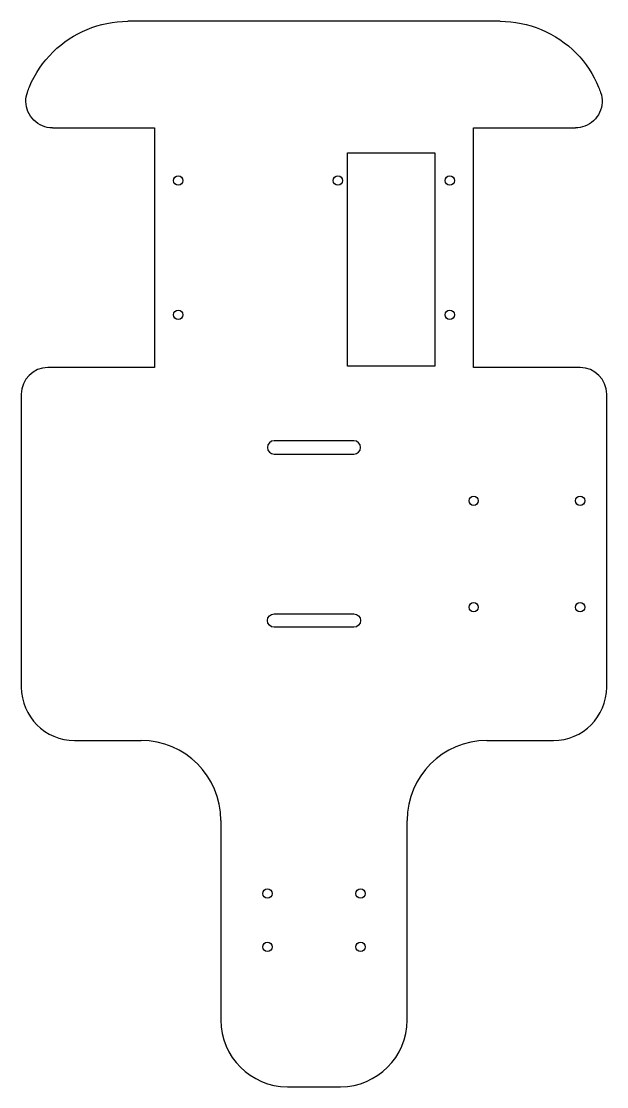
# Model space of a CAD drawing. Header units: millimetres. Extents: x -110 to 110, y -200 to 200.
import ezdxf

# ---------------------------------------------------------------- set-up
doc = ezdxf.new("R2010")
doc.units = ezdxf.units.MM
doc.layers.get('0').update_dxf_attribs({"linetype": 'CONTINUOUS'})

msp = doc.modelspace()

# ---------------------------------------------------------------- linework, layer by layer
for p, q in [((70, 200), (-70, 200)), ((-98.28, 160), (-60, 160)), ((-60, 160), (-60, 70)), ((60, 70), (60, 160)), ((60, 160), (98.28, 160)), ((-60, 70), (-100, 70)), ((100, 70), (60, 70)), ((-110, 60), (-110, -50)), ((110, -50), (110, 60)), ((-90, -70), (-65, -70)), ((65, -70), (90, -70)), ((35, -175), (35, -100)), ((-35, -100), (-35, -175)), ((-10, -200), (10, -200))]:
    msp.add_line(p, q)
msp.add_lwpolyline([(45.41, 70.56), (12.59, 70.56), (12.59, 150.56), (45.41, 150.56)], close=True)
for points in [[(-15, 42.5, 1), (-15, 37.5), (15, 37.5, 1), (15, 42.5)], [(-15, -22.5), (15, -22.5, -1), (15, -27.5), (-15, -27.5, -1)]]:
    msp.add_lwpolyline(points, format="xyb", close=True)
for centre in [(-51, 140.19), (9, 140.2), (51, 140.19), (-51, 89.81), (51, 89.81), (60, 20), (100, 20), (60, -20), (100, -20), (-17.5, -127.5), (17.5, -127.5), (-17.5, -147.5), (17.5, -147.5)]:
    msp.add_circle(centre, 1.75)
for centre, radius, start, end in [((-100, 60), 10, 90, 180), ((100, 60), 10, 0, 90), ((-90, -50), 20, 180, 270), ((90, -50), 20, -90, 0), ((-65, -100), 30, 0, 90), ((65, -100), 30, 90, 180), ((-10, -175), 25, 180, 270), ((10, -175), 25, -90, 0)]:
    msp.add_arc(centre, radius, start, end)
for points, knots in [([(-107.71, 173.33), (-107.47, 174.02), (-107.2, 174.71), (-104.87, 180.32), (-101.84, 184.79), (-94.36, 192.14), (-90.03, 195), (-80.44, 198.97), (-75.24, 200), (-70, 200)], [1.364188, 1.364188, 1.364188, 1.364188, 1.584474, 1.584474, 3.188224, 3.188224, 4.73004, 4.73004, 6.303314, 6.303314, 6.303314, 6.303314]), ([(70, 200), (75.28, 200), (80.51, 198.95), (90.32, 194.87), (94.79, 191.84), (102.14, 184.36), (105, 180.03), (107.23, 174.64), (107.48, 173.99), (107.71, 173.33)], [0, 0, 0, 0, 1.584474, 1.584474, 3.188224, 3.188224, 4.73004, 4.73004, 4.939206, 4.939206, 4.939206, 4.939206]), ([(-98.28, 160), (-99.59, 160), (-100.88, 160.25), (-103.29, 161.24), (-104.38, 161.97), (-106.24, 163.8), (-106.97, 164.88), (-108, 167.28), (-108.27, 168.57), (-108.3, 171.05), (-108.11, 172.22), (-107.71, 173.33)], [0, 0, 0, 0, 0.390644, 0.390644, 0.781289, 0.781289, 1.171933, 1.171933, 1.562578, 1.562578, 1.916451, 1.916451, 1.916451, 1.916451]), ([(107.71, 173.33), (108.15, 172.11), (108.34, 170.8), (108.21, 168.2), (107.89, 166.93), (106.78, 164.57), (106, 163.51), (104.09, 161.75), (102.96, 161.07), (100.63, 160.21), (99.46, 160), (98.28, 160)], [0, 0, 0, 0, 0.390644, 0.390644, 0.781289, 0.781289, 1.171933, 1.171933, 1.562578, 1.562578, 1.916451, 1.916451, 1.916451, 1.916451])]:
    msp.add_open_spline(points, degree=3, knots=knots)

doc.saveas('drawing.dxf')
